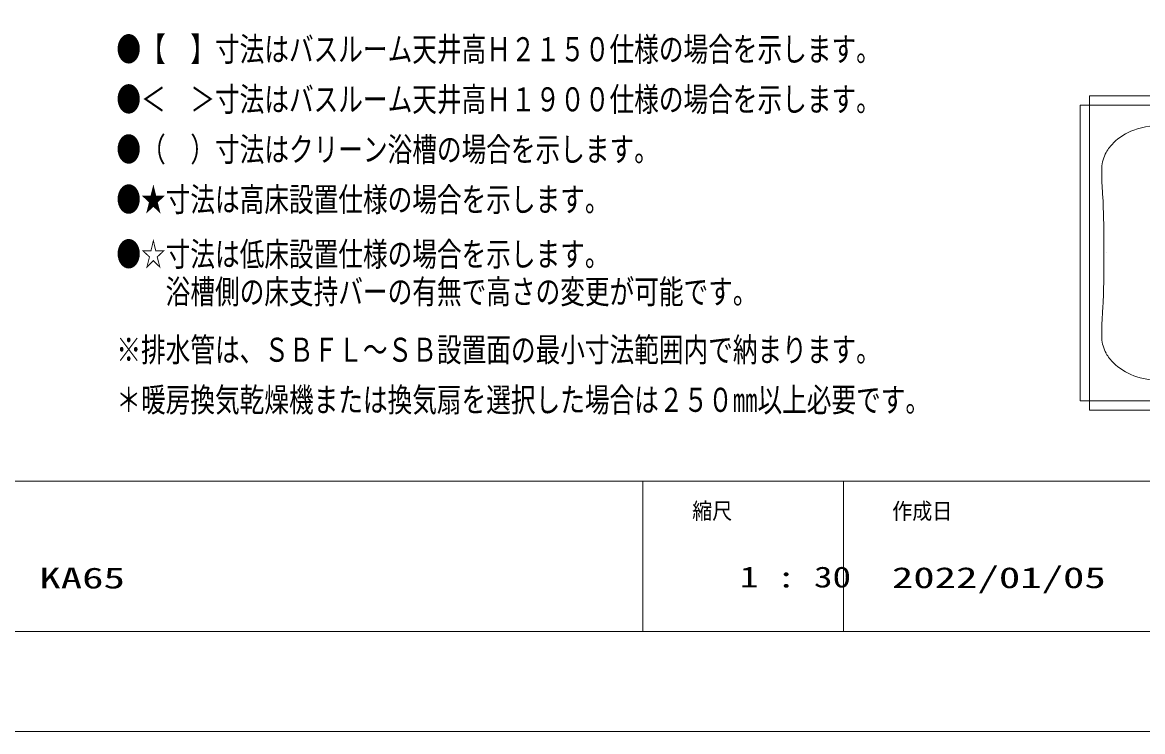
# Model space of a CAD drawing. Units: millimetres on the paper. Extents: x -305 to 305, y -152 to 152.
# Drawn here: x -57.9 to 53.8, y -148.5 to -77.7 of the extents above; entities that cross this region are included whole.
import ezdxf
from ezdxf.enums import TextEntityAlignment as Align

# ---------------------------------------------------------------- set-up
doc = ezdxf.new("R2010")
doc.units = ezdxf.units.MM
for name, color, linetype, lineweight in [('0-0_0', 7, 'Continuous', 9), ('0-3_1図面枠', 7, 'Continuous', 9), ('0-4_図面枠', 3, 'Continuous', 9), ('0-5_DEFPOINTS', 7, 'Continuous', 9)]:
    doc.layers.add(name, color=color, linetype=linetype, lineweight=lineweight)
doc.styles.add('ＭＳ ゴシック', font='')
doc.styles.get('ＭＳ ゴシック').set_extended_font_data('MS Gothic')

msp = doc.modelspace()

# ---------------------------------------------------------------- linework, layer by layer
at = {"layer": '0-0_0'}
for p, q in [((47.604, -85.948), (47.604, -115.472)), ((78.051, -85.025), (48.526, -85.025)), ((3.983, -123.498), (3.983, -138.498)), ((23.983, -123.498), (23.983, -138.498))]:
    msp.add_line(p, q, dxfattribs=at)
at = {"layer": '0-0_0', "color": 134}
for p, q in [((47.604, -85.948), (78.973, -85.948)), ((48.526, -85.025), (48.526, -116.395))]:
    msp.add_line(p, q, dxfattribs=at)
at = {"layer": '0-0_0', "color": 2}
msp.add_line((78.973, -115.472), (47.604, -115.472), dxfattribs=at)
at = {"layer": '0-0_0'}
msp.add_lwpolyline([(78.051, -85.025), (78.051, -116.395), (48.526, -116.395)], dxfattribs=at)
at = {"layer": '0-0_0', "color": 134}
for centre, radius, start, end in [((55.631, -95.728), 7.75, 85.85161, 110.20955), ((54.929, -93.823), 5.72, 110.20954, 134.4118), ((53.896, -92.769), 4.244, 134.4118, 150.4939), ((53.093, -92.314), 3.321, 150.75647, 178.00116), ((68.216, -92.842), 18.453, 178.00116, 183.49228), ((-60.714, -100.71), 110.717, 2.8772, 3.49229), ((-88.41, -100.71), 138.396, 359.86632, 2.28709), ((-88.41, -100.71), 138.396, 357.72156, 359.86632), ((-88.188, -100.71), 138.396, 359.99687, 360), ((-60.714, -100.71), 110.717, 356.50772, 357.15123), ((68.216, -108.578), 18.453, 176.50772, 181.99883), ((53.093, -109.106), 3.321, 181.99884, 209.24353), ((53.896, -108.652), 4.244, 209.5061, 225.5882), ((54.929, -107.597), 5.72, 225.5882, 249.79046), ((55.631, -105.692), 7.75, 249.79046, 270)]:
    msp.add_arc(centre, radius, start, end, dxfattribs=at)
at = {"layer": '0-4_図面枠'}
msp.add_line((-291.017, -123.498), (108.983, -123.498), dxfattribs=at)
msp.add_lwpolyline([(-291.017, -138.498), (108.983, -138.498), (108.983, 138.502), (-291.017, 138.502)], close=True, dxfattribs=at)
at = {"layer": '0-5_DEFPOINTS'}
msp.add_line((118.983, -148.498), (-301.017, -148.498), dxfattribs=at)

# ---------------------------------------------------------------- texts
at = {"layer": '0-0_0', "color": 4, "style": 'ＭＳ ゴシック', "width": 0.75}
for s, p in [('●【\u3000】寸法はバスルーム天井高Ｈ２１５０仕様の場合を示します。', (-48.556, -82.3)), ('●＜\u3000＞寸法はバスルーム天井高Ｈ１９００仕様の場合を示します。', (-48.556, -87.3)), ('●（\u3000）寸法はクリーン浴槽の場合を示します。', (-48.556, -92.3)), ('●★寸法は高床設置仕様の場合を示します。', (-48.556, -97.3)), ('※排水管は、ＳＢＦＬ～ＳＢ設置面の最小寸法範囲内で納まります。', (-48.556, -112.3)), ('＊暖房換気乾燥機または換気扇を選択した場合は２５０㎜以上必要です。', (-48.556, -117.3))]:
    msp.add_text(s, height=2.405, dxfattribs=at).set_placement(p, align=Align.BOTTOM_LEFT)
at = {"layer": '0-0_0', "style": 'ＭＳ ゴシック', "width": 0.75}
for s, p in [('●☆寸法は低床設置仕様の場合を示します。', (-48.556, -102.76)), ('\u3000\u3000浴槽側の床支持バーの有無で高さの変更が可能です。', (-48.556, -106.507))]:
    msp.add_text(s, height=2.405, dxfattribs=at).set_placement(p, align=Align.BOTTOM_LEFT)
at = {"layer": '0-3_1図面枠', "style": 'ＭＳ ゴシック'}
for s, height, width, p in [('縮尺', 1.628, 0.9, (8.896, -127.769)), ('作成日', 1.628, 0.9, (28.857, -127.788)), ('KA65', 2.092, 1.5, (-56.239, -134.836)), ('1 : 30', 2.092, 1.3, (13.65, -134.737)), ('2022/01/05', 2.092, 1.5, (28.822, -134.801))]:
    msp.add_text(s, height=height, dxfattribs=dict(at, width=width)).set_placement(p, align=Align.BOTTOM_LEFT)

doc.saveas('drawing.dxf')
